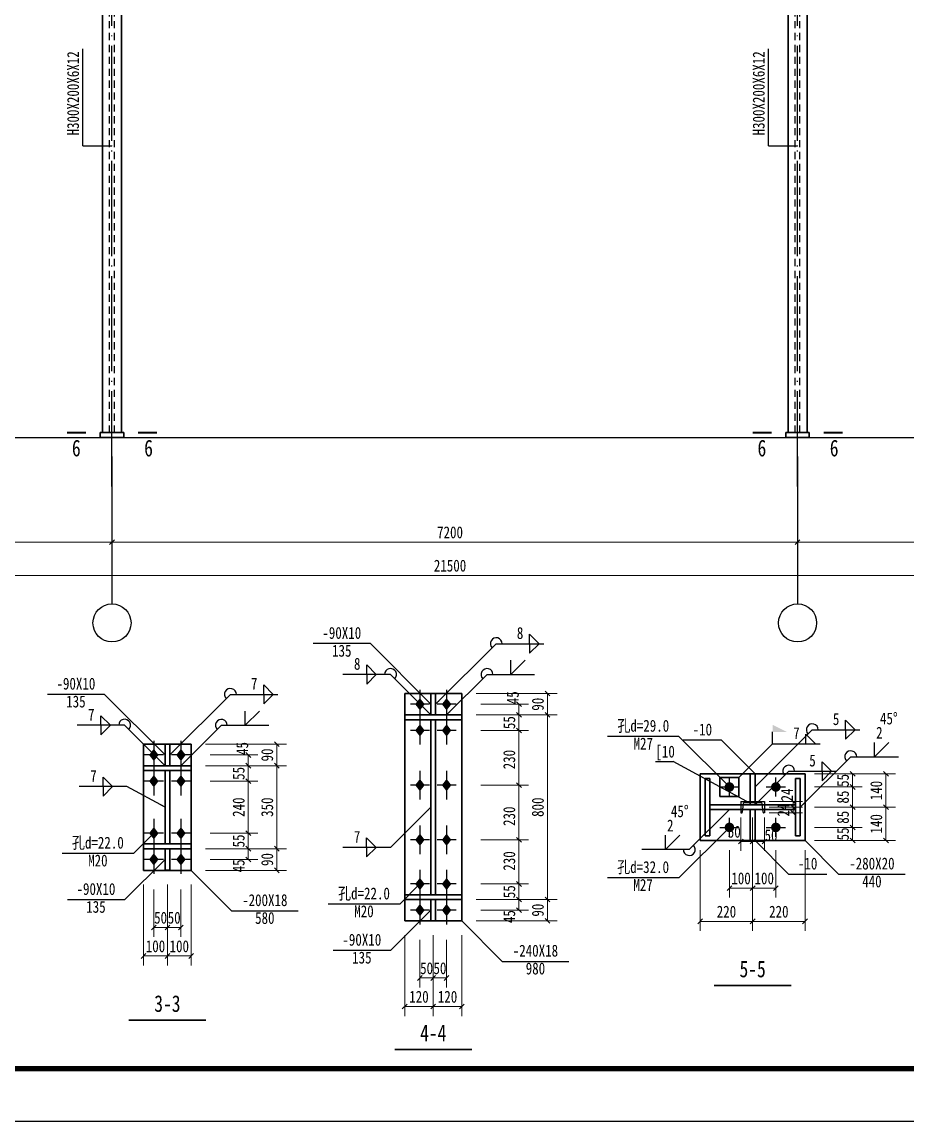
# Model space of a CAD drawing. Extents: x 32461 to 372567, y -698896 to 182569.
# Drawn here: x 94176 to 112764, y -634115 to -611015 of the extents above; entities that cross this region are included whole.
import ezdxf
from ezdxf.enums import TextEntityAlignment as Align

# ---------------------------------------------------------------- set-up
doc = ezdxf.new("R2010")
doc.units = 0
doc.header["$LTSCALE"] = 1000
doc.header["$MEASUREMENT"] = 0
for name, pattern in [('4', [5, 1.5, -1, 1.5, -1]), ('DOTE', [2.42, 2, -0.2, 0.02, -0.2]), ('线型6', [8.75, 5, -1.25, 1.25, -1.25])]:
    doc.linetypes.add(name, pattern=pattern)
doc.layers.get('0').update_dxf_attribs({"linetype": 'CONTINUOUS'})
for name, color, linetype in [('DOTE', 252, 'CONTINUOUS'), ('PUB_TITLE', 4, 'CONTINUOUS'), ('门窗', 3, '4')]:
    doc.layers.add(name, color=color, linetype=linetype)
for name, color, linetype, lineweight in [('字符串标注', 9, 'CONTINUOUS', 25), ('尺寸标注', 2, 'CONTINUOUS', 35), ('层10', 7, 'CONTINUOUS', 35), ('层1000', 2, 'CONTINUOUS', 35), ('层111', 9, '线型6', 25), ('层112', 9, 'CONTINUOUS', 25), ('层14', 2, 'CONTINUOUS', 35), ('柱子', 3, 'CONTINUOUS', 35), ('焊缝标注', 9, 'CONTINUOUS', 25), ('螺栓孔标注', 9, 'CONTINUOUS', 25), ('钢板标注', 9, 'CONTINUOUS', 25)]:
    doc.layers.add(name, color=color, linetype=linetype, lineweight=lineweight)
doc.styles.add('宋体', font='')
doc.styles.get('宋体').set_extended_font_data('SimSun')

msp = doc.modelspace()

# ---------------------------------------------------------------- hatches: boundary and pattern name
at = {"layer": '层10'}
for points in [[(102533.8, -625224.7), (102433.8, -625354.7), (102533.8, -625484.7), (102633.8, -625354.7), (102533.8, -625224.7)], [(103093.8, -625224.7), (102993.8, -625354.7), (103093.8, -625484.7), (103193.8, -625354.7), (103093.8, -625224.7)], [(102533.8, -625774.7), (102433.8, -625904.7), (102533.8, -626034.7), (102633.8, -625904.7), (102533.8, -625774.7)], [(103093.8, -625774.7), (102993.8, -625904.7), (103093.8, -626034.7), (103193.8, -625904.7), (103093.8, -625774.7)], [(96944.5, -626291.4), (96844.5, -626421.4), (96944.5, -626551.4), (97044.5, -626421.4), (96944.5, -626291.4)], [(97514.5, -626291.4), (97414.5, -626421.4), (97514.5, -626551.4), (97614.5, -626421.4), (97514.5, -626291.4)], [(96944.5, -626841.4), (96844.5, -626971.4), (96944.5, -627101.4), (97044.5, -626971.4), (96944.5, -626841.4)], [(97514.5, -626841.4), (97414.5, -626971.4), (97514.5, -627101.4), (97614.5, -626971.4), (97514.5, -626841.4)], [(102533.8, -626924.7), (102433.8, -627054.7), (102533.8, -627184.7), (102633.8, -627054.7), (102533.8, -626924.7)], [(103093.8, -626924.7), (102993.8, -627054.7), (103093.8, -627184.7), (103193.8, -627054.7), (103093.8, -626924.7)], [(96944.5, -627936.4), (96844.5, -628066.4), (96944.5, -628196.4), (97044.5, -628066.4), (96944.5, -627936.4)], [(97514.5, -627936.4), (97414.5, -628066.4), (97514.5, -628196.4), (97614.5, -628066.4), (97514.5, -627936.4)], [(102533.8, -628074.7), (102433.8, -628204.7), (102533.8, -628334.7), (102633.8, -628204.7), (102533.8, -628074.7)], [(103093.8, -628074.7), (102993.8, -628204.7), (103093.8, -628334.7), (103193.8, -628204.7), (103093.8, -628074.7)], [(96944.5, -628486.4), (96844.5, -628616.4), (96944.5, -628746.4), (97044.5, -628616.4), (96944.5, -628486.4)], [(97514.5, -628486.4), (97414.5, -628616.4), (97514.5, -628746.4), (97614.5, -628616.4), (97514.5, -628486.4)], [(102533.8, -629003.1), (102433.8, -629133.1), (102533.8, -629263.1), (102633.8, -629133.1), (102533.8, -629003.1)], [(103093.8, -629003.1), (102993.8, -629133.1), (103093.8, -629263.1), (103193.8, -629133.1), (103093.8, -629003.1)], [(102533.8, -629553.1), (102433.8, -629683.1), (102533.8, -629813.1), (102633.8, -629683.1), (102533.8, -629553.1)], [(103093.8, -629553.1), (102993.8, -629683.1), (103093.8, -629813.1), (103193.8, -629683.1), (103093.8, -629553.1)]]:
    msp.add_hatch(color=1, dxfattribs=at).paths.add_polyline_path(points)
at = {"layer": '焊缝标注'}
for points in [[(102863.8, -625354.7), (102945.1, -625294.7), (102923.9, -625273.4), (102863.8, -625354.7)], [(102763.8, -625579.7), (102703.8, -625498.3), (102682.5, -625519.5), (102763.8, -625579.7)], [(103093.8, -625579.7), (103175.1, -625519.7), (103153.9, -625498.4), (103093.8, -625579.7)], [(109941.8, -625937.1), (110241.8, -625937.1), (109941.8, -625787.1), (109941.8, -625937.1)], [(97279.5, -626421.4), (97360.9, -626361.3), (97339.7, -626340.1), (97279.5, -626421.4)], [(97179.5, -626646.4), (97119.5, -626565), (97098.3, -626586.2), (97179.5, -626646.4)], [(97514.5, -626646.4), (97595.9, -626586.3), (97574.7, -626565.1), (97514.5, -626646.4)], [(109234.4, -626893.9), (109315.7, -626833.8), (109294.5, -626812.6), (109234.4, -626893.9)], [(109571.9, -627093.9), (109653.2, -627033.8), (109632, -627012.6), (109571.9, -627093.9)], [(109571.9, -627468.9), (109653.2, -627408.8), (109632, -627387.6), (109571.9, -627468.9)], [(97179.5, -627518.9), (97098.6, -627458.3), (97084.4, -627484.7), (97179.5, -627518.9)], [(102763.8, -627518.9), (102682.4, -627578.8), (102703.5, -627600.1), (102763.8, -627518.9)], [(109034.4, -627568.9), (108953, -627628.8), (108974.1, -627650.1), (109034.4, -627568.9)], [(110521.9, -627518.9), (110603.2, -627458.8), (110582, -627437.6), (110521.9, -627518.9)]]:
    msp.add_hatch(color=256, dxfattribs=at).paths.add_polyline_path(points)

# ---------------------------------------------------------------- linework, layer by layer
msp.add_line((80116.2, -619746.4, -988), (169801.5, -619746.4, -988))
at = {"layer": 'DOTE', "linetype": 'DOTE'}
for p, q in [((96066.2, -620776, -988), (96066.2, -595257.2, -1976)), ((110466.2, -620776, -988), (110466.2, -595257.2, -1976))]:
    msp.add_line(p, q, dxfattribs=at)
at = {"layer": 'PUB_TITLE'}
msp.add_lwpolyline([(74273.1, -634115.1), (188783.1, -634115.1), (188783.1, -587915.1), (74273.1, -587915.1)], close=True, dxfattribs=at)
at = {"layer": 'PUB_TITLE', "const_width": 110}
msp.add_lwpolyline([(77023.1, -633015.1), (187683.1, -633015.1), (187683.1, -589015.1), (77023.1, -589015.1)], close=True, dxfattribs=at)
at = {"layer": '字符串标注'}
for p, q in [((95452.6, -613619.8, -988), (95452.6, -611580.7, -988)), ((109852.6, -613619.8, -988), (109852.6, -611580.7, -988)), ((95452.6, -613619.8, -988), (96066.2, -613619.8, -988)), ((109852.6, -613619.8, -988), (110466.2, -613619.8, -988)), ((107483.9, -626555.3, -414), (107853.6, -626555.3, -414)), ((109396.9, -627398.9, 500), (107853.6, -626555.3, -414))]:
    msp.add_line(p, q, dxfattribs=at)
at = {"layer": '字符串标注', "linetype": 'Continuous', "const_width": 10}
for points in [[(96071.2, -613619.8, 1), (96061.2, -613619.8, 1)], [(110471.2, -613619.8, 1), (110461.2, -613619.8, 1)], [(109401.9, -627398.9, 1), (109391.9, -627398.9, 1)]]:
    msp.add_lwpolyline(points, format="xyb", close=True, dxfattribs=at)
at = {"layer": '尺寸标注', "lineweight": 9}
for p, q in [((81666.2, -621946.4, -988), (124666.2, -621946.4, -988)), ((81666.2, -622646.4, -988), (167666.2, -622646.4, -988)), ((103713.8, -625129.7, 400), (105413.8, -625129.7, 400)), ((105213.8, -625579.7, 400), (105213.8, -625129.7, 400)), ((103813.8, -625354.7, 400), (104813.8, -625354.7, 400)), ((104613.8, -625579.7, 400), (104613.8, -625354.7, 400)), ((103713.8, -625579.7, 400), (105413.8, -625579.7, 400)), ((103713.8, -625579.7, 400), (105413.8, -625579.7, 400)), ((103813.8, -625579.7, 400), (104813.8, -625579.7, 400)), ((103813.8, -625579.7, 400), (104813.8, -625579.7, 400)), ((104613.8, -625904.7, 400), (104613.8, -625579.7, 400)), ((105213.8, -629458.1, 400), (105213.8, -625579.7, 400)), ((103813.8, -625904.7, 400), (104813.8, -625904.7, 400)), ((103813.8, -625904.7, 400), (104813.8, -625904.7, 400)), ((104613.8, -627054.7, 400), (104613.8, -625904.7, 400)), ((98029.5, -626196.4, 200), (99729.5, -626196.4, 200)), ((99529.5, -626646.4, 200), (99529.5, -626196.4, 200)), ((98129.5, -626421.4, 200), (99129.5, -626421.4, 200)), ((98929.5, -626646.4, 200), (98929.5, -626421.4, 200)), ((98029.5, -626646.4, 200), (99729.5, -626646.4, 200)), ((98029.5, -626646.4, 200), (99729.5, -626646.4, 200)), ((98129.5, -626646.4, 200), (99129.5, -626646.4, 200)), ((98129.5, -626646.4, 200), (99129.5, -626646.4, 200)), ((98929.5, -626971.4, 200), (98929.5, -626646.4, 200)), ((99529.5, -628391.4, 200), (99529.5, -626646.4, 200)), ((110821.9, -626818.9, 500), (111821.9, -626818.9, 500)), ((110821.9, -626818.9, 500), (112521.9, -626818.9, 500)), ((111621.9, -627093.9, 500), (111621.9, -626818.9, 500)), ((112321.9, -627518.9, 500), (112321.9, -626818.9, 500)), ((98129.5, -626971.4, 200), (99129.5, -626971.4, 200)), ((98129.5, -626971.4, 200), (99129.5, -626971.4, 200)), ((98929.5, -628066.4, 200), (98929.5, -626971.4, 200)), ((103813.8, -627054.7, 400), (104813.8, -627054.7, 400)), ((103813.8, -627054.7, 400), (104813.8, -627054.7, 400)), ((104613.8, -629133.1, 400), (104613.8, -627054.7, 400)), ((110821.9, -627093.9, 500), (111821.9, -627093.9, 500)), ((110821.9, -627093.9, 500), (111821.9, -627093.9, 500)), ((111621.9, -627518.9, 500), (111621.9, -627093.9, 500)), ((109871.9, -627398.9, 500), (110571.9, -627398.9, 500)), ((109871.9, -627518.9, 500), (110571.9, -627518.9, 500)), ((109871.9, -627518.9, 500), (110571.9, -627518.9, 500)), ((110371.9, -627518.9, 500), (110371.9, -627398.9, 500)), ((110371.9, -627638.9, 500), (110371.9, -627518.9, 500)), ((110821.9, -627518.9, 500), (111821.9, -627518.9, 500)), ((110821.9, -627518.9, 500), (111821.9, -627518.9, 500)), ((110821.9, -627518.9, 500), (112521.9, -627518.9, 500)), ((110821.9, -627518.9, 500), (112521.9, -627518.9, 500)), ((111621.9, -627943.9, 500), (111621.9, -627518.9, 500)), ((112321.9, -628218.9, 500), (112321.9, -627518.9, 500)), ((109271.9, -627738.9, 500), (109271.9, -628438.9, 500)), ((109521.9, -627738.9, 500), (109521.9, -628438.9, 500)), ((109521.9, -627738.9, 500), (109521.9, -628438.9, 500)), ((109771.9, -627738.9, 500), (109771.9, -628438.9, 500)), ((109871.9, -627638.9, 500), (110571.9, -627638.9, 500)), ((98129.5, -628066.4, 200), (99129.5, -628066.4, 200)), ((98129.5, -628066.4, 200), (99129.5, -628066.4, 200)), ((98929.5, -628391.4, 200), (98929.5, -628066.4, 200)), ((110821.9, -627943.9, 500), (111821.9, -627943.9, 500)), ((110821.9, -627943.9, 500), (111821.9, -627943.9, 500)), ((111621.9, -628218.9, 500), (111621.9, -627943.9, 500)), ((103813.8, -628204.7, 400), (104813.8, -628204.7, 400)), ((103813.8, -628204.7, 400), (104813.8, -628204.7, 400)), ((109271.9, -628238.9, 500), (109521.9, -628238.9, 500)), ((109521.9, -628238.9, 500), (109771.9, -628238.9, 500)), ((110821.9, -628218.9, 500), (111821.9, -628218.9, 500)), ((110821.9, -628218.9, 500), (112521.9, -628218.9, 500)), ((98029.5, -628391.4, 200), (99729.5, -628391.4, 200)), ((98029.5, -628391.4, 200), (99729.5, -628391.4, 200)), ((98129.5, -628391.4, 200), (99129.5, -628391.4, 200)), ((98129.5, -628391.4, 200), (99129.5, -628391.4, 200)), ((98929.5, -628616.4, 200), (98929.5, -628391.4, 200)), ((99529.5, -628846.4, 200), (99529.5, -628391.4, 200)), ((108421.9, -628418.9, 500), (108421.9, -630118.9, 500)), ((109034.4, -628418.9, 500), (109034.4, -629418.9, 500)), ((109521.9, -628418.9, 500), (109521.9, -629418.9, 500)), ((109521.9, -628418.9, 500), (109521.9, -629418.9, 500)), ((109521.9, -628418.9, 500), (109521.9, -630118.9, 500)), ((109521.9, -628418.9, 500), (109521.9, -630118.9, 500)), ((110009.4, -628418.9, 500), (110009.4, -629418.9, 500)), ((110621.9, -628418.9, 500), (110621.9, -630118.9, 500)), ((98129.5, -628616.4, 200), (99129.5, -628616.4, 200)), ((98029.5, -628846.4, 200), (99729.5, -628846.4, 200)), ((96729.5, -629146.4, 200), (96729.5, -630846.4, 200)), ((97229.5, -629146.4, 200), (97229.5, -630846.4, 200)), ((97229.5, -629146.4, 200), (97229.5, -630846.4, 200)), ((97729.5, -629146.4, 200), (97729.5, -630846.4, 200)), ((103813.8, -629133.1, 400), (104813.8, -629133.1, 400)), ((103813.8, -629133.1, 400), (104813.8, -629133.1, 400)), ((104613.8, -629458.1, 400), (104613.8, -629133.1, 400)), ((109034.4, -629218.9, 500), (109521.9, -629218.9, 500)), ((109521.9, -629218.9, 500), (110009.4, -629218.9, 500)), ((96944.5, -629246.4, 200), (96944.5, -630246.4, 200)), ((97229.5, -629246.4, 200), (97229.5, -630246.4, 200)), ((97229.5, -629246.4, 200), (97229.5, -630246.4, 200)), ((97514.5, -629246.4, 200), (97514.5, -630246.4, 200)), ((103713.8, -629458.1, 400), (105413.8, -629458.1, 400)), ((103713.8, -629458.1, 400), (105413.8, -629458.1, 400)), ((103813.8, -629458.1, 400), (104813.8, -629458.1, 400)), ((103813.8, -629458.1, 400), (104813.8, -629458.1, 400)), ((104613.8, -629683.1, 400), (104613.8, -629458.1, 400)), ((105213.8, -629908.1, 400), (105213.8, -629458.1, 400)), ((103813.8, -629683.1, 400), (104813.8, -629683.1, 400)), ((103713.8, -629908.1, 400), (105413.8, -629908.1, 400)), ((108421.9, -629918.9, 500), (109521.9, -629918.9, 500)), ((109521.9, -629918.9, 500), (110621.9, -629918.9, 500)), ((96944.5, -630046.4, 200), (97229.5, -630046.4, 200)), ((97229.5, -630046.4, 200), (97514.5, -630046.4, 200)), ((102213.8, -630208.1, 400), (102213.8, -631908.1, 400)), ((102533.8, -630308.1, 400), (102533.8, -631308.1, 400)), ((102813.8, -630208.1, 400), (102813.8, -631908.1, 400)), ((102813.8, -630208.1, 400), (102813.8, -631908.1, 400)), ((102813.8, -630308.1, 400), (102813.8, -631308.1, 400)), ((102813.8, -630308.1, 400), (102813.8, -631308.1, 400)), ((103093.8, -630308.1, 400), (103093.8, -631308.1, 400)), ((103413.8, -630208.1, 400), (103413.8, -631908.1, 400)), ((96729.5, -630646.4, 200), (97229.5, -630646.4, 200)), ((97229.5, -630646.4, 200), (97729.5, -630646.4, 200)), ((102533.8, -631108.1, 400), (102813.8, -631108.1, 400)), ((102813.8, -631108.1, 400), (103093.8, -631108.1, 400)), ((102213.8, -631708.1, 400), (102813.8, -631708.1, 400)), ((102813.8, -631708.1, 400), (103413.8, -631708.1, 400))]:
    msp.add_line(p, q, dxfattribs=at)
at = {"layer": '尺寸标注', "lineweight": 35}
for p, q in [((96016.2, -621996.4, -988), (96116.2, -621896.4, -988)), ((110416.2, -621996.4, -988), (110516.2, -621896.4, -988)), ((105163.8, -625079.7, 400), (105263.8, -625179.7, 400)), ((104563.8, -625304.7, 400), (104663.8, -625404.7, 400)), ((104563.8, -625529.7, 400), (104663.8, -625629.7, 400)), ((104563.8, -625529.7, 400), (104663.8, -625629.7, 400)), ((105163.8, -625529.7, 400), (105263.8, -625629.7, 400)), ((105163.8, -625529.7, 400), (105263.8, -625629.7, 400)), ((104563.8, -625854.7, 400), (104663.8, -625954.7, 400)), ((104563.8, -625854.7, 400), (104663.8, -625954.7, 400)), ((99479.5, -626146.4, 200), (99579.5, -626246.4, 200)), ((98879.5, -626371.4, 200), (98979.5, -626471.4, 200)), ((98879.5, -626596.4, 200), (98979.5, -626696.4, 200)), ((98879.5, -626596.4, 200), (98979.5, -626696.4, 200)), ((99479.5, -626596.4, 200), (99579.5, -626696.4, 200)), ((99479.5, -626596.4, 200), (99579.5, -626696.4, 200)), ((98879.5, -626921.4, 200), (98979.5, -627021.4, 200)), ((98879.5, -626921.4, 200), (98979.5, -627021.4, 200)), ((111571.9, -626768.9, 500), (111671.9, -626868.9, 500)), ((112271.9, -626768.9, 500), (112371.9, -626868.9, 500)), ((104563.8, -627004.7, 400), (104663.8, -627104.7, 400)), ((104563.8, -627004.7, 400), (104663.8, -627104.7, 400)), ((111571.9, -627043.9, 500), (111671.9, -627143.9, 500)), ((111571.9, -627043.9, 500), (111671.9, -627143.9, 500)), ((110321.9, -627348.9, 500), (110421.9, -627448.9, 500)), ((110321.9, -627468.9, 500), (110421.9, -627568.9, 500)), ((110321.9, -627468.9, 500), (110421.9, -627568.9, 500)), ((110321.9, -627588.9, 500), (110421.9, -627688.9, 500)), ((111571.9, -627468.9, 500), (111671.9, -627568.9, 500)), ((111571.9, -627468.9, 500), (111671.9, -627568.9, 500)), ((112271.9, -627468.9, 500), (112371.9, -627568.9, 500)), ((112271.9, -627468.9, 500), (112371.9, -627568.9, 500)), ((98879.5, -628016.4, 200), (98979.5, -628116.4, 200)), ((98879.5, -628016.4, 200), (98979.5, -628116.4, 200)), ((111571.9, -627893.9, 500), (111671.9, -627993.9, 500)), ((111571.9, -627893.9, 500), (111671.9, -627993.9, 500)), ((104563.8, -628154.7, 400), (104663.8, -628254.7, 400)), ((104563.8, -628154.7, 400), (104663.8, -628254.7, 400)), ((109221.9, -628288.9, 500), (109321.9, -628188.9, 500)), ((109471.9, -628288.9, 500), (109571.9, -628188.9, 500)), ((109471.9, -628288.9, 500), (109571.9, -628188.9, 500)), ((109721.9, -628288.9, 500), (109821.9, -628188.9, 500)), ((111571.9, -628168.9, 500), (111671.9, -628268.9, 500)), ((112271.9, -628168.9, 500), (112371.9, -628268.9, 500)), ((98879.5, -628341.4, 200), (98979.5, -628441.4, 200)), ((98879.5, -628341.4, 200), (98979.5, -628441.4, 200)), ((99479.5, -628341.4, 200), (99579.5, -628441.4, 200)), ((99479.5, -628341.4, 200), (99579.5, -628441.4, 200)), ((98879.5, -628566.4, 200), (98979.5, -628666.4, 200)), ((99479.5, -628796.4, 200), (99579.5, -628896.4, 200)), ((104563.8, -629083.1, 400), (104663.8, -629183.1, 400)), ((104563.8, -629083.1, 400), (104663.8, -629183.1, 400)), ((108984.4, -629268.9, 500), (109084.4, -629168.9, 500)), ((109471.9, -629268.9, 500), (109571.9, -629168.9, 500)), ((109471.9, -629268.9, 500), (109571.9, -629168.9, 500)), ((109959.4, -629268.9, 500), (110059.4, -629168.9, 500)), ((104563.8, -629408.1, 400), (104663.8, -629508.1, 400)), ((104563.8, -629408.1, 400), (104663.8, -629508.1, 400)), ((105163.8, -629408.1, 400), (105263.8, -629508.1, 400)), ((105163.8, -629408.1, 400), (105263.8, -629508.1, 400)), ((104563.8, -629633.1, 400), (104663.8, -629733.1, 400)), ((105163.8, -629858.1, 400), (105263.8, -629958.1, 400)), ((108371.9, -629968.9, 500), (108471.9, -629868.9, 500)), ((109471.9, -629968.9, 500), (109571.9, -629868.9, 500)), ((109471.9, -629968.9, 500), (109571.9, -629868.9, 500)), ((110571.9, -629968.9, 500), (110671.9, -629868.9, 500)), ((96894.5, -630096.4, 200), (96994.5, -629996.4, 200)), ((97179.5, -630096.4, 200), (97279.5, -629996.4, 200)), ((97179.5, -630096.4, 200), (97279.5, -629996.4, 200)), ((97464.5, -630096.4, 200), (97564.5, -629996.4, 200)), ((96679.5, -630696.4, 200), (96779.5, -630596.4, 200)), ((97179.5, -630696.4, 200), (97279.5, -630596.4, 200)), ((97179.5, -630696.4, 200), (97279.5, -630596.4, 200)), ((97679.5, -630696.4, 200), (97779.5, -630596.4, 200)), ((102483.8, -631158.1, 400), (102583.8, -631058.1, 400)), ((102763.8, -631158.1, 400), (102863.8, -631058.1, 400)), ((102763.8, -631158.1, 400), (102863.8, -631058.1, 400)), ((103043.8, -631158.1, 400), (103143.8, -631058.1, 400)), ((102163.8, -631758.1, 400), (102263.8, -631658.1, 400)), ((102763.8, -631758.1, 400), (102863.8, -631658.1, 400)), ((102763.8, -631758.1, 400), (102863.8, -631658.1, 400)), ((103363.8, -631758.1, 400), (103463.8, -631658.1, 400))]:
    msp.add_line(p, q, dxfattribs=at)
at = {"layer": '尺寸标注', "color": 3, "lineweight": 35}
for p, q in [((103413.8, -625579.7, 400), (102213.8, -625579.7, 400)), ((102213.8, -625579.7, 400), (102213.8, -625679.7, 400)), ((102213.8, -625679.7, 400), (103413.8, -625679.7, 400)), ((102763.8, -629358.1, 400), (102763.8, -625679.7, 400)), ((102863.8, -629358.1, 400), (102863.8, -625679.7, 400)), ((103413.8, -625679.7, 400), (103413.8, -625579.7, 400)), ((97729.5, -626646.4, 200), (96729.5, -626646.4, 200)), ((96729.5, -626646.4, 200), (96729.5, -626746.4, 200)), ((97729.5, -626746.4, 200), (97729.5, -626646.4, 200)), ((96729.5, -626746.4, 200), (97729.5, -626746.4, 200)), ((97179.5, -628291.4, 200), (97179.5, -626746.4, 200)), ((97279.5, -628291.4, 200), (97279.5, -626746.4, 200)), ((108621.9, -626918.9, 500), (108521.9, -626918.9, 500)), ((108521.9, -626918.9, 500), (108521.9, -628118.9, 500)), ((108621.9, -628118.9, 500), (108621.9, -626918.9, 500)), ((110521.9, -626918.9, 500), (110421.9, -626918.9, 500)), ((110421.9, -626918.9, 500), (110421.9, -628118.9, 500)), ((110521.9, -628118.9, 500), (110521.9, -626918.9, 500)), ((108621.9, -627468.9, 500), (110421.9, -627468.9, 500)), ((108621.9, -627568.9, 500), (110421.9, -627568.9, 500)), ((97729.5, -628291.4, 200), (96729.5, -628291.4, 200)), ((96729.5, -628291.4, 200), (96729.5, -628391.4, 200)), ((97729.5, -628391.4, 200), (97729.5, -628291.4, 200)), ((108521.9, -628118.9, 500), (108621.9, -628118.9, 500)), ((110421.9, -628118.9, 500), (110521.9, -628118.9, 500)), ((96729.5, -628391.4, 200), (97729.5, -628391.4, 200)), ((103413.8, -629358.1, 400), (102213.8, -629358.1, 400)), ((102213.8, -629358.1, 400), (102213.8, -629458.1, 400)), ((102213.8, -629458.1, 400), (103413.8, -629458.1, 400)), ((103413.8, -629458.1, 400), (103413.8, -629358.1, 400))]:
    msp.add_line(p, q, dxfattribs=at)
at = {"layer": '层10', "color": 9, "lineweight": 25}
for p, q in [((102533.8, -625054.7, 400), (102533.8, -625654.7, 400)), ((103093.8, -625054.7, 400), (103093.8, -625654.7, 400)), ((102733.8, -625354.7, 400), (102333.8, -625354.7, 400)), ((103293.8, -625354.7, 400), (102893.8, -625354.7, 400)), ((102533.8, -625604.7, 400), (102533.8, -626204.7, 400)), ((103093.8, -625604.7, 400), (103093.8, -626204.7, 400)), ((102733.8, -625904.7, 400), (102333.8, -625904.7, 400)), ((103293.8, -625904.7, 400), (102893.8, -625904.7, 400)), ((96944.5, -626121.4, 200), (96944.5, -626721.4, 200)), ((97514.5, -626121.4, 200), (97514.5, -626721.4, 200)), ((97144.5, -626421.4, 200), (96744.5, -626421.4, 200)), ((97714.5, -626421.4, 200), (97314.5, -626421.4, 200)), ((96944.5, -626671.4, 200), (96944.5, -627271.4, 200)), ((97514.5, -626671.4, 200), (97514.5, -627271.4, 200)), ((102533.8, -626754.7, 400), (102533.8, -627354.7, 400)), ((103093.8, -626754.7, 400), (103093.8, -627354.7, 400)), ((97144.5, -626971.4, 200), (96744.5, -626971.4, 200)), ((97714.5, -626971.4, 200), (97314.5, -626971.4, 200)), ((102733.8, -627054.7, 400), (102333.8, -627054.7, 400)), ((103293.8, -627054.7, 400), (102893.8, -627054.7, 400)), ((96944.5, -627766.4, 200), (96944.5, -628366.4, 200)), ((97514.5, -627766.4, 200), (97514.5, -628366.4, 200)), ((97144.5, -628066.4, 200), (96744.5, -628066.4, 200)), ((97714.5, -628066.4, 200), (97314.5, -628066.4, 200)), ((102533.8, -627904.7, 400), (102533.8, -628504.7, 400)), ((103093.8, -627904.7, 400), (103093.8, -628504.7, 400)), ((96944.5, -628316.4, 200), (96944.5, -628916.4, 200)), ((97514.5, -628316.4, 200), (97514.5, -628916.4, 200)), ((102733.8, -628204.7, 400), (102333.8, -628204.7, 400)), ((103293.8, -628204.7, 400), (102893.8, -628204.7, 400)), ((97144.5, -628616.4, 200), (96744.5, -628616.4, 200)), ((97714.5, -628616.4, 200), (97314.5, -628616.4, 200)), ((102533.8, -628833.1, 400), (102533.8, -629433.1, 400)), ((103093.8, -628833.1, 400), (103093.8, -629433.1, 400)), ((102733.8, -629133.1, 400), (102333.8, -629133.1, 400)), ((103293.8, -629133.1, 400), (102893.8, -629133.1, 400)), ((102533.8, -629383.1, 400), (102533.8, -629983.1, 400)), ((103093.8, -629383.1, 400), (103093.8, -629983.1, 400)), ((102733.8, -629683.1, 400), (102333.8, -629683.1, 400)), ((103293.8, -629683.1, 400), (102893.8, -629683.1, 400))]:
    msp.add_line(p, q, dxfattribs=at)
at = {"layer": '层10', "lineweight": 25}
for p, q in [((109034.4, -627293.9, 500), (109034.4, -626893.9, 500)), ((110009.4, -627293.9, 500), (110009.4, -626893.9, 500)), ((108834.4, -627093.9, 500), (109234.4, -627093.9, 500)), ((109809.4, -627093.9, 500), (110209.4, -627093.9, 500)), ((109034.4, -628143.9, 500), (109034.4, -627743.9, 500)), ((110009.4, -628143.9, 500), (110009.4, -627743.9, 500)), ((108834.4, -627943.9, 500), (109234.4, -627943.9, 500)), ((109809.4, -627943.9, 500), (110209.4, -627943.9, 500))]:
    msp.add_line(p, q, dxfattribs=at)
at = {"layer": '层10'}
for p, q in [((108711.9, -631268.9, 500), (110331.9, -631268.9, 500)), ((96419.5, -631996.4, 200), (98039.5, -631996.4, 200)), ((102003.8, -632615, 400), (103623.8, -632615, 400))]:
    msp.add_line(p, q, dxfattribs=at)
at = {"layer": '层10', "const_width": 45, "elevation": -988}
for points in [[(95120.2, -619646.4), (95520.2, -619646.4)], [(97012.2, -619646.4), (96612.2, -619646.4)], [(109520.2, -619646.4), (109920.2, -619646.4)], [(111412.2, -619646.4), (111012.2, -619646.4)]]:
    msp.add_lwpolyline(points, dxfattribs=at)
at = {"layer": '层10', "color": 1, "linetype": 'Continuous', "const_width": 100}
for points in [[(109084.4, -627093.9, 1), (108984.4, -627093.9, 1)], [(110059.4, -627093.9, 1), (109959.4, -627093.9, 1)], [(109084.4, -627943.9, 1), (108984.4, -627943.9, 1)], [(110059.4, -627943.9, 1), (109959.4, -627943.9, 1)]]:
    msp.add_lwpolyline(points, format="xyb", close=True, dxfattribs=at)
at = {"layer": '层1000'}
for p, q in [((103413.8, -625129.7, 400), (102213.8, -625129.7, 400)), ((102213.8, -625129.7, 400), (102213.8, -629908.1, 400)), ((102863.8, -625129.7, 400), (102763.8, -625129.7, 400)), ((102763.8, -625129.7, 400), (102763.8, -625579.7, 400)), ((102863.8, -625579.7, 400), (102863.8, -625129.7, 400)), ((103413.8, -629908.1, 400), (103413.8, -625129.7, 400)), ((102763.8, -625579.7, 400), (102863.8, -625579.7, 400)), ((97729.5, -626196.4, 200), (96729.5, -626196.4, 200)), ((96729.5, -626196.4, 200), (96729.5, -628846.4, 200)), ((97279.5, -626196.4, 200), (97179.5, -626196.4, 200)), ((97179.5, -626196.4, 200), (97179.5, -626646.4, 200)), ((97279.5, -626646.4, 200), (97279.5, -626196.4, 200)), ((97729.5, -628846.4, 200), (97729.5, -626196.4, 200)), ((97179.5, -626646.4, 200), (97279.5, -626646.4, 200)), ((110621.9, -626818.9, 500), (108421.9, -626818.9, 500)), ((108421.9, -626818.9, 500), (108421.9, -628218.9, 500)), ((109234.4, -626893.9, 500), (108834.4, -626893.9, 500)), ((108834.4, -626893.9, 500), (108834.4, -627293.9, 500)), ((109234.4, -627293.9, 500), (109234.4, -626893.9, 500)), ((109571.9, -626818.9, 500), (109471.9, -626818.9, 500)), ((109471.9, -626818.9, 500), (109471.9, -627468.9, 500)), ((109571.9, -627468.9, 500), (109571.9, -626818.9, 500)), ((110621.9, -628218.9, 500), (110621.9, -626818.9, 500)), ((108834.4, -627293.9, 500), (109234.4, -627293.9, 500)), ((109471.9, -627468.9, 500), (109571.9, -627468.9, 500)), ((109571.9, -627568.9, 500), (109471.9, -627568.9, 500)), ((109471.9, -627568.9, 500), (109471.9, -628218.9, 500)), ((109571.9, -628218.9, 500), (109571.9, -627568.9, 500)), ((108421.9, -628218.9, 500), (110621.9, -628218.9, 500)), ((109471.9, -628218.9, 500), (109571.9, -628218.9, 500)), ((97179.5, -628391.4, 200), (97279.5, -628391.4, 200)), ((97179.5, -628841.4, 200), (97179.5, -628391.4, 200)), ((97279.5, -628391.4, 200), (97279.5, -628841.4, 200)), ((96729.5, -628846.4, 200), (97729.5, -628846.4, 200)), ((97279.5, -628841.4, 200), (97179.5, -628841.4, 200)), ((102763.8, -629458.1, 400), (102863.8, -629458.1, 400)), ((102763.8, -629908.1, 400), (102763.8, -629458.1, 400)), ((102863.8, -629458.1, 400), (102863.8, -629908.1, 400)), ((102213.8, -629908.1, 400), (103413.8, -629908.1, 400)), ((102863.8, -629908.1, 400), (102763.8, -629908.1, 400))]:
    msp.add_line(p, q, dxfattribs=at)
at = {"layer": '层111'}
for p, q in [((96066.2, -620150.4, -988), (96066.2, -623246.4, -988)), ((110466.2, -620150.4, -988), (110466.2, -623246.4, -988))]:
    msp.add_line(p, q, dxfattribs=at)
at = {"layer": '层112'}
for centre in [(96066.2, -623646.4, -988), (110466.2, -623646.4, -988)]:
    msp.add_circle(centre, 400, dxfattribs=at)
at = {"layer": '层14', "elevation": -988}
for points in [[(95820.2, -619646.4), (95820.2, -619746.4)], [(95820.2, -619646.4), (96016.2, -619646.4)], [(96312.2, -619646.4), (95820.2, -619646.4)], [(95820.2, -619746.4), (96312.2, -619746.4)], [(96116.2, -619646.4), (96312.2, -619646.4)], [(96312.2, -619746.4), (96312.2, -619646.4)], [(110220.2, -619646.4), (110220.2, -619746.4)], [(110220.2, -619646.4), (110416.2, -619646.4)], [(110712.2, -619646.4), (110220.2, -619646.4)], [(110220.2, -619746.4), (110712.2, -619746.4)], [(110516.2, -619646.4), (110712.2, -619646.4)], [(110712.2, -619746.4), (110712.2, -619646.4)]]:
    msp.add_lwpolyline(points, dxfattribs=at)
at = {"layer": '柱子', "elevation": -988}
for points in [[(110266.2, -619646.4), (110266.2, -596444.6)], [(110666.2, -619646.4), (110666.2, -596444.6)], [(95866.2, -619646.4), (95866.2, -597596.6)], [(96266.2, -619646.4), (96266.2, -597596.6)]]:
    msp.add_lwpolyline(points, dxfattribs=at)
at = {"layer": '焊缝标注'}
for p, q in [((104837.1, -623882.4, 400), (105037.1, -624082.4, 400)), ((104837.1, -624082.4, 400), (104837.1, -623882.4, 400)), ((102863.8, -625354.7, 400), (104137.1, -624082.4, 400)), ((104137.1, -624082.4, 400), (105137.1, -624082.4, 400)), ((104837.1, -624282.4, 400), (105037.1, -624082.4, 400)), ((104837.1, -624082.4, 400), (104837.1, -624282.4, 400)), ((101616.3, -624730.2, 400), (101416.3, -624530.2, 400)), ((101416.3, -624730.2, 400), (101416.3, -624530.2, 400)), ((104442.7, -624731.5, 400), (104442.7, -624431.5, 400)), ((104442.7, -624731.5, 400), (104742.7, -624431.5, 400)), ((101916.3, -624730.2, 400), (100916.3, -624730.2, 400)), ((101616.3, -624730.2, 400), (101416.3, -624930.2, 400)), ((101416.3, -624730.2, 400), (101416.3, -624930.2, 400)), ((102763.8, -625579.7, 400), (101916.3, -624730.2, 400)), ((103093.8, -625579.7, 400), (103942.7, -624731.5, 400)), ((103942.7, -624731.5, 400), (104942.7, -624731.5, 400)), ((99252.8, -624949.1, 200), (99452.8, -625149.1, 200)), ((99252.8, -625149.1, 200), (99252.8, -624949.1, 200)), ((97279.5, -626421.4, 200), (98552.8, -625149.1, 200)), ((98552.8, -625149.1, 200), (99552.8, -625149.1, 200)), ((99252.8, -625349.1, 200), (99452.8, -625149.1, 200)), ((99252.8, -625149.1, 200), (99252.8, -625349.1, 200)), ((98863.4, -625798.2, 200), (98863.4, -625498.2, 200)), ((98863.4, -625798.2, 200), (99163.4, -625498.2, 200)), ((96032, -625796.9, 200), (95832, -625596.9, 200)), ((95832, -625796.9, 200), (95832, -625596.9, 200)), ((111474.5, -625692.3, 500), (111674.5, -625892.3, 500)), ((111474.5, -625892.3, 500), (111474.5, -625692.3, 500)), ((96332, -625796.9, 200), (95332, -625796.9, 200)), ((96032, -625796.9, 200), (95832, -625996.9, 200)), ((95832, -625796.9, 200), (95832, -625996.9, 200)), ((97179.5, -626646.4, 200), (96332, -625796.9, 200)), ((97514.5, -626646.4, 200), (98363.4, -625798.2, 200)), ((98363.4, -625798.2, 200), (99363.4, -625798.2, 200)), ((109571.9, -627093.9, 500), (110774.5, -625892.3, 500)), ((109941.8, -626187.1, 500), (109941.8, -625937.1, 500)), ((110641.8, -625987.1, 500), (110841.8, -626187.1, 500)), ((110641.8, -626187.1, 500), (110641.8, -625987.1, 500)), ((110774.5, -625892.3, 500), (111774.5, -625892.3, 500)), ((111474.5, -626092.3, 500), (111674.5, -625892.3, 500)), ((111474.5, -625892.3, 500), (111474.5, -626092.3, 500)), ((109234.4, -626893.9, 500), (109941.8, -626187.1, 500)), ((109941.8, -626187.1, 500), (110941.8, -626187.1, 500)), ((112083, -626458.7, 500), (112083, -626158.7, 500)), ((112083, -626458.7, 500), (112383, -626158.7, 500)), ((110521.9, -627518.9, 500), (111583, -626458.7, 500)), ((111583, -626458.7, 500), (112583, -626458.7, 500)), ((110979.3, -626562.1, 500), (111179.3, -626762.1, 500)), ((110979.3, -626762.1, 500), (110979.3, -626562.1, 500)), ((96077.6, -627087, 200), (95877.6, -626887, 200)), ((95877.6, -627087, 200), (95877.6, -626887, 200)), ((109571.9, -627468.9, 500), (110279.3, -626762.1, 500)), ((110279.3, -626762.1, 500), (111279.3, -626762.1, 500)), ((110979.3, -626962.1, 500), (111179.3, -626762.1, 500)), ((110979.3, -626762.1, 500), (110979.3, -626962.1, 500)), ((96377.6, -627087, 200), (95377.6, -627087, 200)), ((96077.6, -627087, 200), (95877.6, -627287, 200)), ((95877.6, -627087, 200), (95877.6, -627287, 200)), ((97179.5, -627518.9, 200), (96377.6, -627087, 200)), ((102763.8, -627518.9, 400), (101913.6, -628365.7, 400)), ((109034.4, -627568.9, 500), (108191.3, -628408.7, 500)), ((101613.6, -628365.7, 400), (101413.6, -628165.7, 400)), ((101413.6, -628365.7, 400), (101413.6, -628165.7, 400)), ((107691.3, -628408.7, 500), (107691.3, -628108.7, 500)), ((107691.3, -628408.7, 500), (107991.3, -628108.7, 500)), ((101913.6, -628365.7, 400), (100913.6, -628365.7, 400)), ((101613.6, -628365.7, 400), (101413.6, -628565.7, 400)), ((101413.6, -628365.7, 400), (101413.6, -628565.7, 400)), ((108191.3, -628408.7, 500), (107191.3, -628408.7, 500))]:
    msp.add_line(p, q, dxfattribs=at)
for centre, start, end in [((104137.1, -624082.4, 400), 0, 224.97719), ((101916.3, -624730.2, 400), 314.93155, 180), ((103942.7, -624731.5, 400), 0, 224.97719), ((98552.8, -625149.1, 200), 0, 224.97719), ((96332, -625796.9, 200), 314.93155, 180), ((98363.4, -625798.2, 200), 0, 224.97719), ((110774.5, -625892.3, 500), 0, 224.97719), ((111583, -626458.7, 500), 0, 224.97719), ((110279.3, -626762.1, 500), 0, 224.97719), ((108191.3, -628408.7, 500), 180, 44.88593)]:
    msp.add_arc(centre, 125, start, end, dxfattribs=at)
at = {"layer": '螺栓孔标注'}
for p, q in [((107975, -626032, 500), (106475, -626032, 500)), ((109034.4, -627093.9, 500), (107975, -626032, 500)), ((96944.5, -628066.4, 200), (96519.4, -628489.8, 200)), ((109034.4, -627943.9, 500), (107971.6, -629002.4, 500)), ((96519.4, -628489.8, 200), (95019.4, -628489.8, 200)), ((107971.6, -629002.4, 500), (106471.6, -629002.4, 500)), ((102533.8, -629133.1, 400), (102108.7, -629556.5, 400)), ((102108.7, -629556.5, 400), (100608.7, -629556.5, 400))]:
    msp.add_line(p, q, dxfattribs=at)
at = {"layer": '螺栓孔标注', "linetype": 'Continuous', "const_width": 10}
for points in [[(109039.4, -627093.9, 1), (109029.4, -627093.9, 1)], [(96949.5, -628066.4, 1), (96939.5, -628066.4, 1)], [(109039.4, -627943.9, 1), (109029.4, -627943.9, 1)], [(102538.8, -629133.1, 1), (102528.8, -629133.1, 1)]]:
    msp.add_lwpolyline(points, format="xyb", close=True, dxfattribs=at)
at = {"layer": '钢板标注'}
for p, q in [((101492.5, -624080.4, 400), (100292.5, -624080.4, 400)), ((102763.8, -625354.7, 400), (101492.5, -624080.4, 400)), ((95908.3, -625147.1, 200), (94708.3, -625147.1, 200)), ((97179.5, -626421.4, 200), (95908.3, -625147.1, 200)), ((108865.6, -626110.9, 500), (108065.6, -626110.9, 500)), ((109571.9, -626818.9, 500), (108865.6, -626110.9, 500)), ((109571.9, -628218.9, 500), (110277, -628928, 500)), ((110621.9, -628218.9, 500), (111327, -628928, 500)), ((97179.5, -628616.4, 200), (96329.3, -629463.2, 200)), ((97729.5, -628846.4, 200), (98575.7, -629697.3, 200)), ((110277, -628928, 500), (111077, -628928, 500)), ((111327, -628928, 500), (112727, -628928, 500)), ((96329.3, -629463.2, 200), (95129.3, -629463.2, 200)), ((98575.7, -629697.3, 200), (99975.7, -629697.3, 200)), ((102763.8, -629683.1, 400), (101913.6, -630529.9, 400)), ((103413.8, -629908.1, 400), (104259.9, -630759, 400)), ((101913.6, -630529.9, 400), (100713.6, -630529.9, 400)), ((104259.9, -630759, 400), (105659.9, -630759, 400))]:
    msp.add_line(p, q, dxfattribs=at)
at = {"layer": '钢板标注', "color": 1}
for p, q in [((109271.9, -627398.9, 500), (109271.9, -627638.9, 500)), ((109271.9, -627398.9, 500), (109771.9, -627398.9, 500)), ((109322.4, -627451.8, 500), (109302.4, -627625.7, 500)), ((109692.2, -627425.4, 500), (109351.6, -627425.4, 500)), ((109741.4, -627625.7, 500), (109721.4, -627451.8, 500)), ((109771.9, -627398.9, 500), (109771.9, -627638.9, 500)), ((109271.9, -627638.9, 500), (109290.5, -627638.9, 500)), ((109771.9, -627638.9, 500), (109753.3, -627638.9, 500))]:
    msp.add_line(p, q, dxfattribs=at)
at = {"layer": '钢板标注', "linetype": 'Continuous', "const_width": 10}
for points in [[(102768.8, -625354.7, 1), (102758.8, -625354.7, 1)], [(97184.5, -626421.4, 1), (97174.5, -626421.4, 1)], [(109576.9, -626818.9, 1), (109566.9, -626818.9, 1)], [(109576.9, -628218.9, 1), (109566.9, -628218.9, 1)], [(110626.9, -628218.9, 1), (110616.9, -628218.9, 1)], [(97184.5, -628616.4, 1), (97174.5, -628616.4, 1)], [(97734.5, -628846.4, 1), (97724.5, -628846.4, 1)], [(102768.8, -629683.1, 1), (102758.8, -629683.1, 1)], [(103418.8, -629908.1, 1), (103408.8, -629908.1, 1)]]:
    msp.add_lwpolyline(points, format="xyb", close=True, dxfattribs=at)
at = {"layer": '钢板标注', "color": 1}
for centre, radius, start, end in [((109291.2, -627627.6, 500), 11.3, 266.23474, 9.47566), ((109353.4, -627456.7, 500), 31.4, 93.4084, 170.88101), ((109690.4, -627456.7, 500), 31.4, 9.11901, 86.5916), ((109752.6, -627627.6, 500), 11.3, 170.52434, 273.76526)]:
    msp.add_arc(centre, radius, start, end, dxfattribs=at)
at = {"layer": '门窗', "ltscale": 0.1, "elevation": -988}
for points in [[(110416.2, -619646.4), (110416.2, -596444.6)], [(110516.2, -619646.4), (110516.2, -596466.2)], [(96016.2, -619646.4), (96016.2, -597596.6)], [(96116.2, -619646.4), (96116.2, -597618.2)]]:
    msp.add_lwpolyline(points, dxfattribs=at)

# ---------------------------------------------------------------- texts
at = {"layer": '字符串标注', "style": '宋体', "width": 0.8}
for p in [(95447.6, -612515.3, -988), (109847.6, -612515.3, -988)]:
    msp.add_text('H300X200X6X12', height=250, rotation=90, dxfattribs=at).set_placement(p, align=Align.BOTTOM_CENTER)
msp.add_text('[10', height=250, dxfattribs=at).set_placement((107683.8, -626550.3, -414), align=Align.BOTTOM_CENTER)
at = {"layer": '尺寸标注', "style": '宋体', "width": 0.8}
for s, p in [('7200', (103166.2, -621941.4, -988)), ('21500', (103166.2, -622641.4, -988)), ('100', (109278.1, -629213.9, 500)), ('100', (109765.6, -629213.9, 500)), ('220', (108971.9, -629913.9, 500)), ('220', (110071.9, -629913.9, 500)), ('50', (97087, -630041.4, 200)), ('50', (97372, -630041.4, 200)), ('100', (96979.5, -630641.4, 200)), ('100', (97479.5, -630641.4, 200)), ('50', (102673.8, -631103.1, 400)), ('50', (102953.8, -631103.1, 400)), ('120', (102513.8, -631703.1, 400)), ('120', (103113.8, -631703.1, 400))]:
    msp.add_text(s, height=250, dxfattribs=at).set_placement(p, align=Align.BOTTOM_CENTER)
for s, p in [('45', (104608.8, -625354.7, 400)), ('45', (98924.5, -626421.4, 200)), ('24', (110366.9, -627398.9, 500))]:
    msp.add_text(s, height=250, rotation=90, dxfattribs=at).set_placement(p)
for s, p in [('90', (105208.8, -625354.7, 400)), ('55', (104608.8, -625742.2, 400)), ('90', (99524.5, -626421.4, 200)), ('230', (104608.8, -626518.5, 400)), ('55', (98924.5, -626808.9, 200)), ('55', (111616.9, -626956.4, 500)), ('140', (112316.9, -627168.9, 500)), ('240', (98924.5, -627518.9, 200)), ('350', (99524.5, -627518.9, 200)), ('800', (105208.8, -627518.9, 400)), ('85', (111616.9, -627306.4, 500)), ('230', (104608.8, -627709.3, 400)), ('24', (110366.9, -627578.9, 500)), ('85', (111616.9, -627731.4, 500)), ('140', (112316.9, -627868.9, 500)), ('55', (111616.9, -628081.4, 500)), ('55', (98924.5, -628228.9, 200)), ('90', (99524.5, -628618.9, 200)), ('230', (104608.8, -628649.4, 400)), ('55', (104608.8, -629295.6, 400)), ('90', (105208.8, -629683.1, 400))]:
    msp.add_text(s, height=250, rotation=90, dxfattribs=at).set_placement(p, align=Align.BOTTOM_CENTER)
msp.add_text('50', height=250, dxfattribs=at).set_placement((109271.9, -628233.9, 500), align=Align.BOTTOM_RIGHT)
msp.add_text('50', height=250, dxfattribs=at).set_placement((109771.9, -628233.9, 500))
for p in [(98924.5, -628616.4, 200), (104608.8, -629683.1, 400)]:
    msp.add_text('45', height=250, rotation=90, dxfattribs=at).set_placement(p, align=Align.BOTTOM_RIGHT)
at = {"layer": '层10', "style": '宋体', "width": 0.771429}
for s, p in [('6', (95316.4, -619970, -1188)), ('6', (96834.2, -619970, -1188)), ('6', (109716.4, -619970, -1188)), ('6', (111234.2, -619970, -1188)), ('5-5', (109521.9, -630918.9, 500)), ('3-3', (97229.5, -631646.4, 200)), ('4-4', (102813.8, -632265, 400))]:
    msp.add_text(s, height=350, dxfattribs=at).set_placement(p, align=Align.MIDDLE_CENTER)
at = {"layer": '焊缝标注', "style": '宋体', "width": 0.8}
for s, p in [('8', (104637.1, -624057.4, 400)), ('8', (101216.3, -624705.2, 400)), ('7', (99052.8, -625124.1, 200)), ('7', (95632, -625771.9, 200)), ('45°', (112383, -625853.7, 500)), ('5', (111274.5, -625867.3, 500)), ('7', (110441.8, -626162.1, 500)), ('2', (112183, -626153.7, 500)), ('5', (110779.3, -626737.1, 500)), ('7', (95677.6, -627062, 200)), ('45°', (107991.3, -627803.7, 500)), ('2', (107791.3, -628103.7, 500)), ('7', (101213.6, -628340.7, 400))]:
    msp.add_text(s, height=250, dxfattribs=at).set_placement(p, align=Align.BOTTOM_CENTER)
at = {"layer": '螺栓孔标注', "style": '宋体', "width": 0.8}
for s, p in [('孔d=29.0', (107225, -626007, 500)), ('孔d=22.0', (95769.4, -628464.8, 200)), ('孔d=32.0', (107221.6, -628977.4, 500)), ('孔d=22.0', (101358.7, -629531.5, 400))]:
    msp.add_text(s, height=250, dxfattribs=at).set_placement(p, align=Align.BOTTOM_CENTER)
for s, p in [('M27', (107225, -626057, 500)), ('M20', (95769.4, -628514.8, 200)), ('M27', (107221.6, -629027.4, 500)), ('M20', (101358.7, -629581.5, 400))]:
    msp.add_text(s, height=250, dxfattribs=at).set_placement(p, align=Align.TOP_CENTER)
at = {"layer": '钢板标注', "style": '宋体', "width": 0.8}
for s, p in [('-90X10', (100892.5, -624055.4, 400)), ('-90X10', (95308.3, -625122.1, 200)), ('-10', (108465.6, -626085.9, 500)), ('-10', (110677, -628903, 500)), ('-280X20', (112027, -628903, 500)), ('-90X10', (95729.3, -629438.2, 200)), ('-200X18', (99275.7, -629672.3, 200)), ('-90X10', (101313.6, -630504.9, 400)), ('-240X18', (104959.9, -630734, 400))]:
    msp.add_text(s, height=250, dxfattribs=at).set_placement(p, align=Align.BOTTOM_CENTER)
for s, p in [('135', (100892.5, -624105.4, 400)), ('135', (95308.3, -625172.1, 200)), ('440', (112027, -628953, 500)), ('135', (95729.3, -629488.2, 200)), ('580', (99275.7, -629722.3, 200)), ('135', (101313.6, -630554.9, 400)), ('980', (104959.9, -630784, 400))]:
    msp.add_text(s, height=250, dxfattribs=at).set_placement(p, align=Align.TOP_CENTER)

doc.saveas('drawing.dxf')
